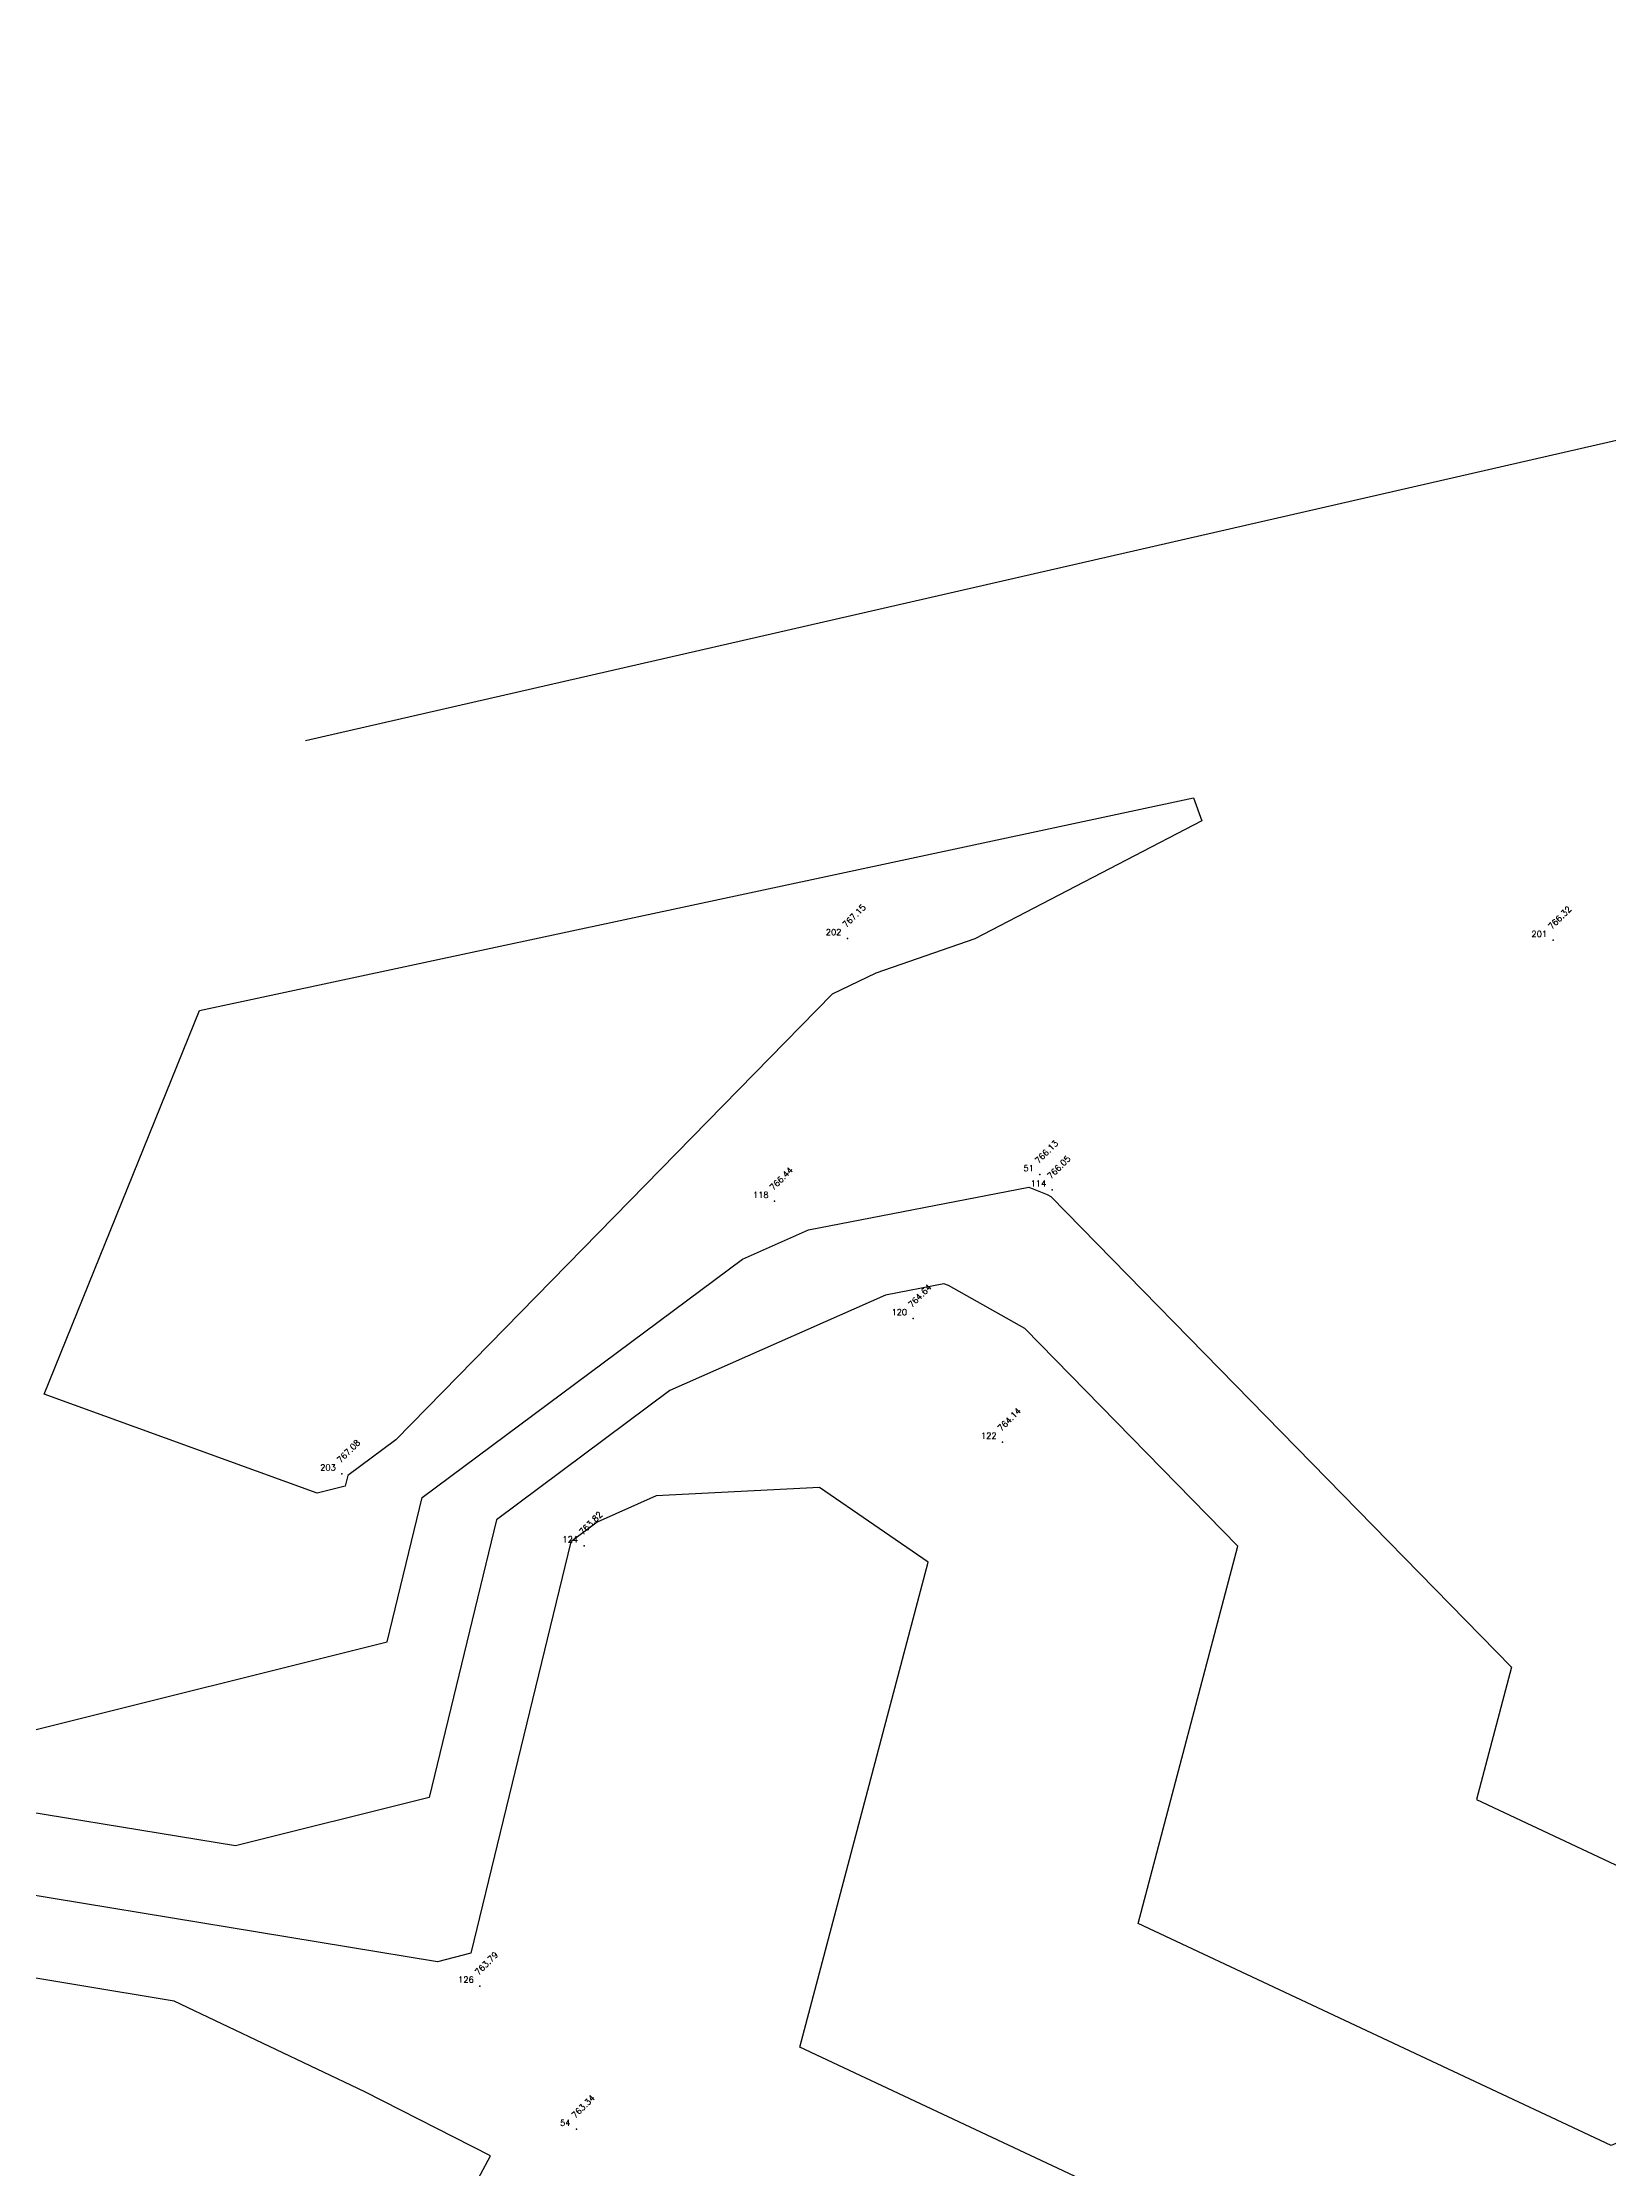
# Model space of a CAD drawing. Header units: millimetres. Extents: x 1625 to 2117, y 999 to 1266.
# Drawn here: x 1888.5 to 1953.1, y 1161.7 to 1249.5 of the extents above; entities that cross this region are included whole.
import ezdxf
from ezdxf.enums import TextEntityAlignment as Align

# ---------------------------------------------------------------- set-up
doc = ezdxf.new("R2010")
doc.units = ezdxf.units.MM
for name, color, linetype in [('CONTOUR', 4, 'Continuous'), ('INDEX_CONTOUR', 8, 'Continuous'), ('Points', 7, 'Continuous'), ('Points-ELV', 6, 'Continuous'), ('Points-NUM', 4, 'Continuous'), ('Points-TXT', 3, 'Continuous')]:
    doc.layers.add(name, color=color, linetype=linetype)
doc.styles.add('ROMANS', font='romans.shx')

# ---------------------------------------------------------------- blocks, each defined once
blk = doc.blocks.new('POINTS')
at = {"layer": 'Points'}
blk.add_line((0, 0), (0, 0), dxfattribs=at)
blk.add_point((0, 0), dxfattribs=at)
at = {"layer": 'Points-ELV', "style": 'ROMANS'}
blk.add_attdef('ELEV', text='', height=1, rotation=45, dxfattribs=at).set_placement((0, 0), align=Align.BOTTOM_LEFT)
at = {"layer": 'Points-NUM', "style": 'ROMANS'}
blk.add_attdef('PTNUM', text='', height=1, dxfattribs=at).set_placement((0, 0), align=Align.BOTTOM_RIGHT)
at = {"layer": 'Points-TXT', "style": 'ROMANS'}
blk.add_attdef('DESC', text='', height=1, dxfattribs=at).set_placement((0, 0), align=Align.BOTTOM_RIGHT)

msp = doc.modelspace()

# ---------------------------------------------------------------- linework, layer by layer
at = {"layer": 'CONTOUR'}
for points, elevation in [([(1899.312, 1220.688), (2025.052, 1249.501), (2087.495, 1244.074), (2095.904, 1230.69), (2095.88, 1219.39), (2102.352, 1217.812), (2093.972, 1157.071), (2093.906, 1122.954), (2097.899, 1097.243), (2099.987, 1103.249)], 767), ([(1922.844, 1211.078), (1921.041, 1210.219), (1903.045, 1191.817), (1901.058, 1190.337), (1900.951, 1189.896), (1899.793, 1189.607), (1888.522, 1193.703), (1894.932, 1209.545), (1935.955, 1218.324), (1936.3, 1217.369), (1926.938, 1212.497), (1922.844, 1211.078)], 767), ([(1802.557, 1176.45), (1815.414, 1187.416), (1820.834, 1192.875), (1825.766, 1200.217), (1827.061, 1201.306), (1843.534, 1199.72), (1847.894, 1193.547), (1850.496, 1196.608), (1887.197, 1179.817), (1887.644, 1179.901), (1888.092, 1179.827), (1902.681, 1183.469), (1904.124, 1189.427), (1917.35, 1199.276), (1920.067, 1200.48), (1929.161, 1202.251), (1929.924, 1201.949), (1930.074, 1201.864), (1949.081, 1182.427), (1947.638, 1176.966), (1954.48, 1173.751), (1957.643, 1175.122), (1984.184, 1156.763)], 766), ([(1951.893, 1151.612), (1919.712, 1166.733), (1925.003, 1186.758), (1920.524, 1189.85), (1913.789, 1189.502), (1911.348, 1188.42), (1910.256, 1187.607), (1906.141, 1170.615), (1904.754, 1170.269), (1886.387, 1173.288), (1868.082, 1169.86), (1855.686, 1175.531), (1854.807, 1174.497), (1848.439, 1183.514), (1835.438, 1190.103), (1829.608, 1185.811), (1820.974, 1177.974), (1814.691, 1171.759), (1815.266, 1162.784), (1823.995, 1163.733), (1831.538, 1172.373), (1843.248, 1159.914)], 764), ([(1903.05, 1154.994), (1906.944, 1162.248), (1901.756, 1164.899), (1893.889, 1168.645), (1885.758, 1169.981), (1858.524, 1164.882), (1858.281, 1164.993), (1858.139, 1165.149), (1857.114, 1165.669), (1858.037, 1164.687), (1857.387, 1163.626), (1843.794, 1139.624)], 763)]:
    msp.add_lwpolyline(points, dxfattribs=dict(at, elevation=elevation))
at = {"layer": 'INDEX_CONTOUR', "elevation": 765}
msp.add_lwpolyline([(1980.216, 1154.135), (1962.209, 1166.59), (1953.186, 1162.682), (1933.675, 1171.849), (1937.79, 1187.425), (1929.002, 1196.411), (1925.853, 1198.179), (1925.651, 1198.259), (1923.244, 1197.79), (1914.349, 1193.848), (1907.19, 1188.517), (1904.411, 1177.042), (1896.423, 1175.048), (1887.015, 1176.594), (1877.639, 1174.839), (1853.091, 1186.07), (1851.351, 1184.022), (1841.255, 1198.318), (1838.396, 1198.593), (1826.411, 1188.509), (1826.313, 1188.437), (1811.166, 1173.458)], dxfattribs=at)

# ---------------------------------------------------------------- block references
at = {"layer": 'Points', "linetype": 'Continuous'}
ref = msp.add_blockref('POINTS', (1921.676, 1212.51, 767.15), dxfattribs=at)
ref.add_attrib('PTNUM', '202', dxfattribs={"layer": 'Points-NUM', "height": 0.25, "style": 'ROMANS'}).set_placement((1921.426, 1212.572, 767.15), align=Align.BOTTOM_RIGHT)
ref.add_attrib('ELEV', '767.15', dxfattribs={"layer": 'Points-ELV', "height": 0.25, "rotation": 45, "style": 'ROMANS'}).set_placement((1921.676, 1212.885, 767.15), align=Align.BOTTOM_LEFT)
ref = msp.add_blockref('POINTS', (1950.795, 1212.437, 766.32), dxfattribs=at)
ref.add_attrib('PTNUM', '201', dxfattribs={"layer": 'Points-NUM', "height": 0.25, "style": 'ROMANS'}).set_placement((1950.545, 1212.499, 766.32), align=Align.BOTTOM_RIGHT)
ref.add_attrib('ELEV', '766.32', dxfattribs={"layer": 'Points-ELV', "height": 0.25, "rotation": 45, "style": 'ROMANS'}).set_placement((1950.795, 1212.812, 766.32), align=Align.BOTTOM_LEFT)
ref = msp.add_blockref('POINTS', (1929.617, 1202.77, 766.13), dxfattribs=at)
ref.add_attrib('PTNUM', '51', dxfattribs={"layer": 'Points-NUM', "height": 0.25, "style": 'ROMANS'}).set_placement((1929.367, 1202.832, 766.13), align=Align.BOTTOM_RIGHT)
ref.add_attrib('ELEV', '766.13', dxfattribs={"layer": 'Points-ELV', "height": 0.25, "rotation": 45, "style": 'ROMANS'}).set_placement((1929.617, 1203.145, 766.13), align=Align.BOTTOM_LEFT)
ref = msp.add_blockref('POINTS', (1918.67, 1201.664, 766.44), dxfattribs=at)
ref.add_attrib('PTNUM', '118', dxfattribs={"layer": 'Points-NUM', "height": 0.25, "style": 'ROMANS'}).set_placement((1918.42, 1201.726, 766.44), align=Align.BOTTOM_RIGHT)
ref.add_attrib('ELEV', '766.44', dxfattribs={"layer": 'Points-ELV', "height": 0.25, "rotation": 45, "style": 'ROMANS'}).set_placement((1918.67, 1202.039, 766.44), align=Align.BOTTOM_LEFT)
ref = msp.add_blockref('POINTS', (1930.128, 1202.137, 766.05), dxfattribs=at)
ref.add_attrib('PTNUM', '114', dxfattribs={"layer": 'Points-NUM', "height": 0.25, "style": 'ROMANS'}).set_placement((1929.878, 1202.199, 766.05), align=Align.BOTTOM_RIGHT)
ref.add_attrib('ELEV', '766.05', dxfattribs={"layer": 'Points-ELV', "height": 0.25, "rotation": 45, "style": 'ROMANS'}).set_placement((1930.128, 1202.512, 766.05), align=Align.BOTTOM_LEFT)
ref = msp.add_blockref('POINTS', (1924.387, 1196.822, 764.64), dxfattribs=at)
ref.add_attrib('PTNUM', '120', dxfattribs={"layer": 'Points-NUM', "height": 0.25, "style": 'ROMANS'}).set_placement((1924.137, 1196.884, 764.64), align=Align.BOTTOM_RIGHT)
ref.add_attrib('ELEV', '764.64', dxfattribs={"layer": 'Points-ELV', "height": 0.25, "rotation": 45, "style": 'ROMANS'}).set_placement((1924.387, 1197.197, 764.64), align=Align.BOTTOM_LEFT)
ref = msp.add_blockref('POINTS', (1928.08, 1191.722, 764.14), dxfattribs=at)
ref.add_attrib('PTNUM', '122', dxfattribs={"layer": 'Points-NUM', "height": 0.25, "style": 'ROMANS'}).set_placement((1927.83, 1191.784, 764.14), align=Align.BOTTOM_RIGHT)
ref.add_attrib('ELEV', '764.14', dxfattribs={"layer": 'Points-ELV', "height": 0.25, "rotation": 45, "style": 'ROMANS'}).set_placement((1928.08, 1192.097, 764.14), align=Align.BOTTOM_LEFT)
ref = msp.add_blockref('POINTS', (1900.813, 1190.41, 767.08), dxfattribs=at)
ref.add_attrib('PTNUM', '203', dxfattribs={"layer": 'Points-NUM', "height": 0.25, "style": 'ROMANS'}).set_placement((1900.563, 1190.473, 767.08), align=Align.BOTTOM_RIGHT)
ref.add_attrib('ELEV', '767.08', dxfattribs={"layer": 'Points-ELV', "height": 0.25, "rotation": 45, "style": 'ROMANS'}).set_placement((1900.813, 1190.785, 767.08), align=Align.BOTTOM_LEFT)
ref = msp.add_blockref('POINTS', (1910.808, 1187.443, 763.82), dxfattribs=at)
ref.add_attrib('PTNUM', '124', dxfattribs={"layer": 'Points-NUM', "height": 0.25, "style": 'ROMANS'}).set_placement((1910.558, 1187.505, 763.82), align=Align.BOTTOM_RIGHT)
ref.add_attrib('ELEV', '763.82', dxfattribs={"layer": 'Points-ELV', "height": 0.25, "rotation": 45, "style": 'ROMANS'}).set_placement((1910.808, 1187.818, 763.82), align=Align.BOTTOM_LEFT)
ref = msp.add_blockref('POINTS', (1906.504, 1169.265, 763.79), dxfattribs=at)
ref.add_attrib('PTNUM', '126', dxfattribs={"layer": 'Points-NUM', "height": 0.25, "style": 'ROMANS'}).set_placement((1906.254, 1169.328, 763.79), align=Align.BOTTOM_RIGHT)
ref.add_attrib('ELEV', '763.79', dxfattribs={"layer": 'Points-ELV', "height": 0.25, "rotation": 45, "style": 'ROMANS'}).set_placement((1906.504, 1169.64, 763.79), align=Align.BOTTOM_LEFT)
ref = msp.add_blockref('POINTS', (1910.496, 1163.356, 763.34), dxfattribs=at)
ref.add_attrib('PTNUM', '54', dxfattribs={"layer": 'Points-NUM', "height": 0.25, "style": 'ROMANS'}).set_placement((1910.246, 1163.418, 763.34), align=Align.BOTTOM_RIGHT)
ref.add_attrib('ELEV', '763.34', dxfattribs={"layer": 'Points-ELV', "height": 0.25, "rotation": 45, "style": 'ROMANS'}).set_placement((1910.496, 1163.731, 763.34), align=Align.BOTTOM_LEFT)

doc.saveas('drawing.dxf')
